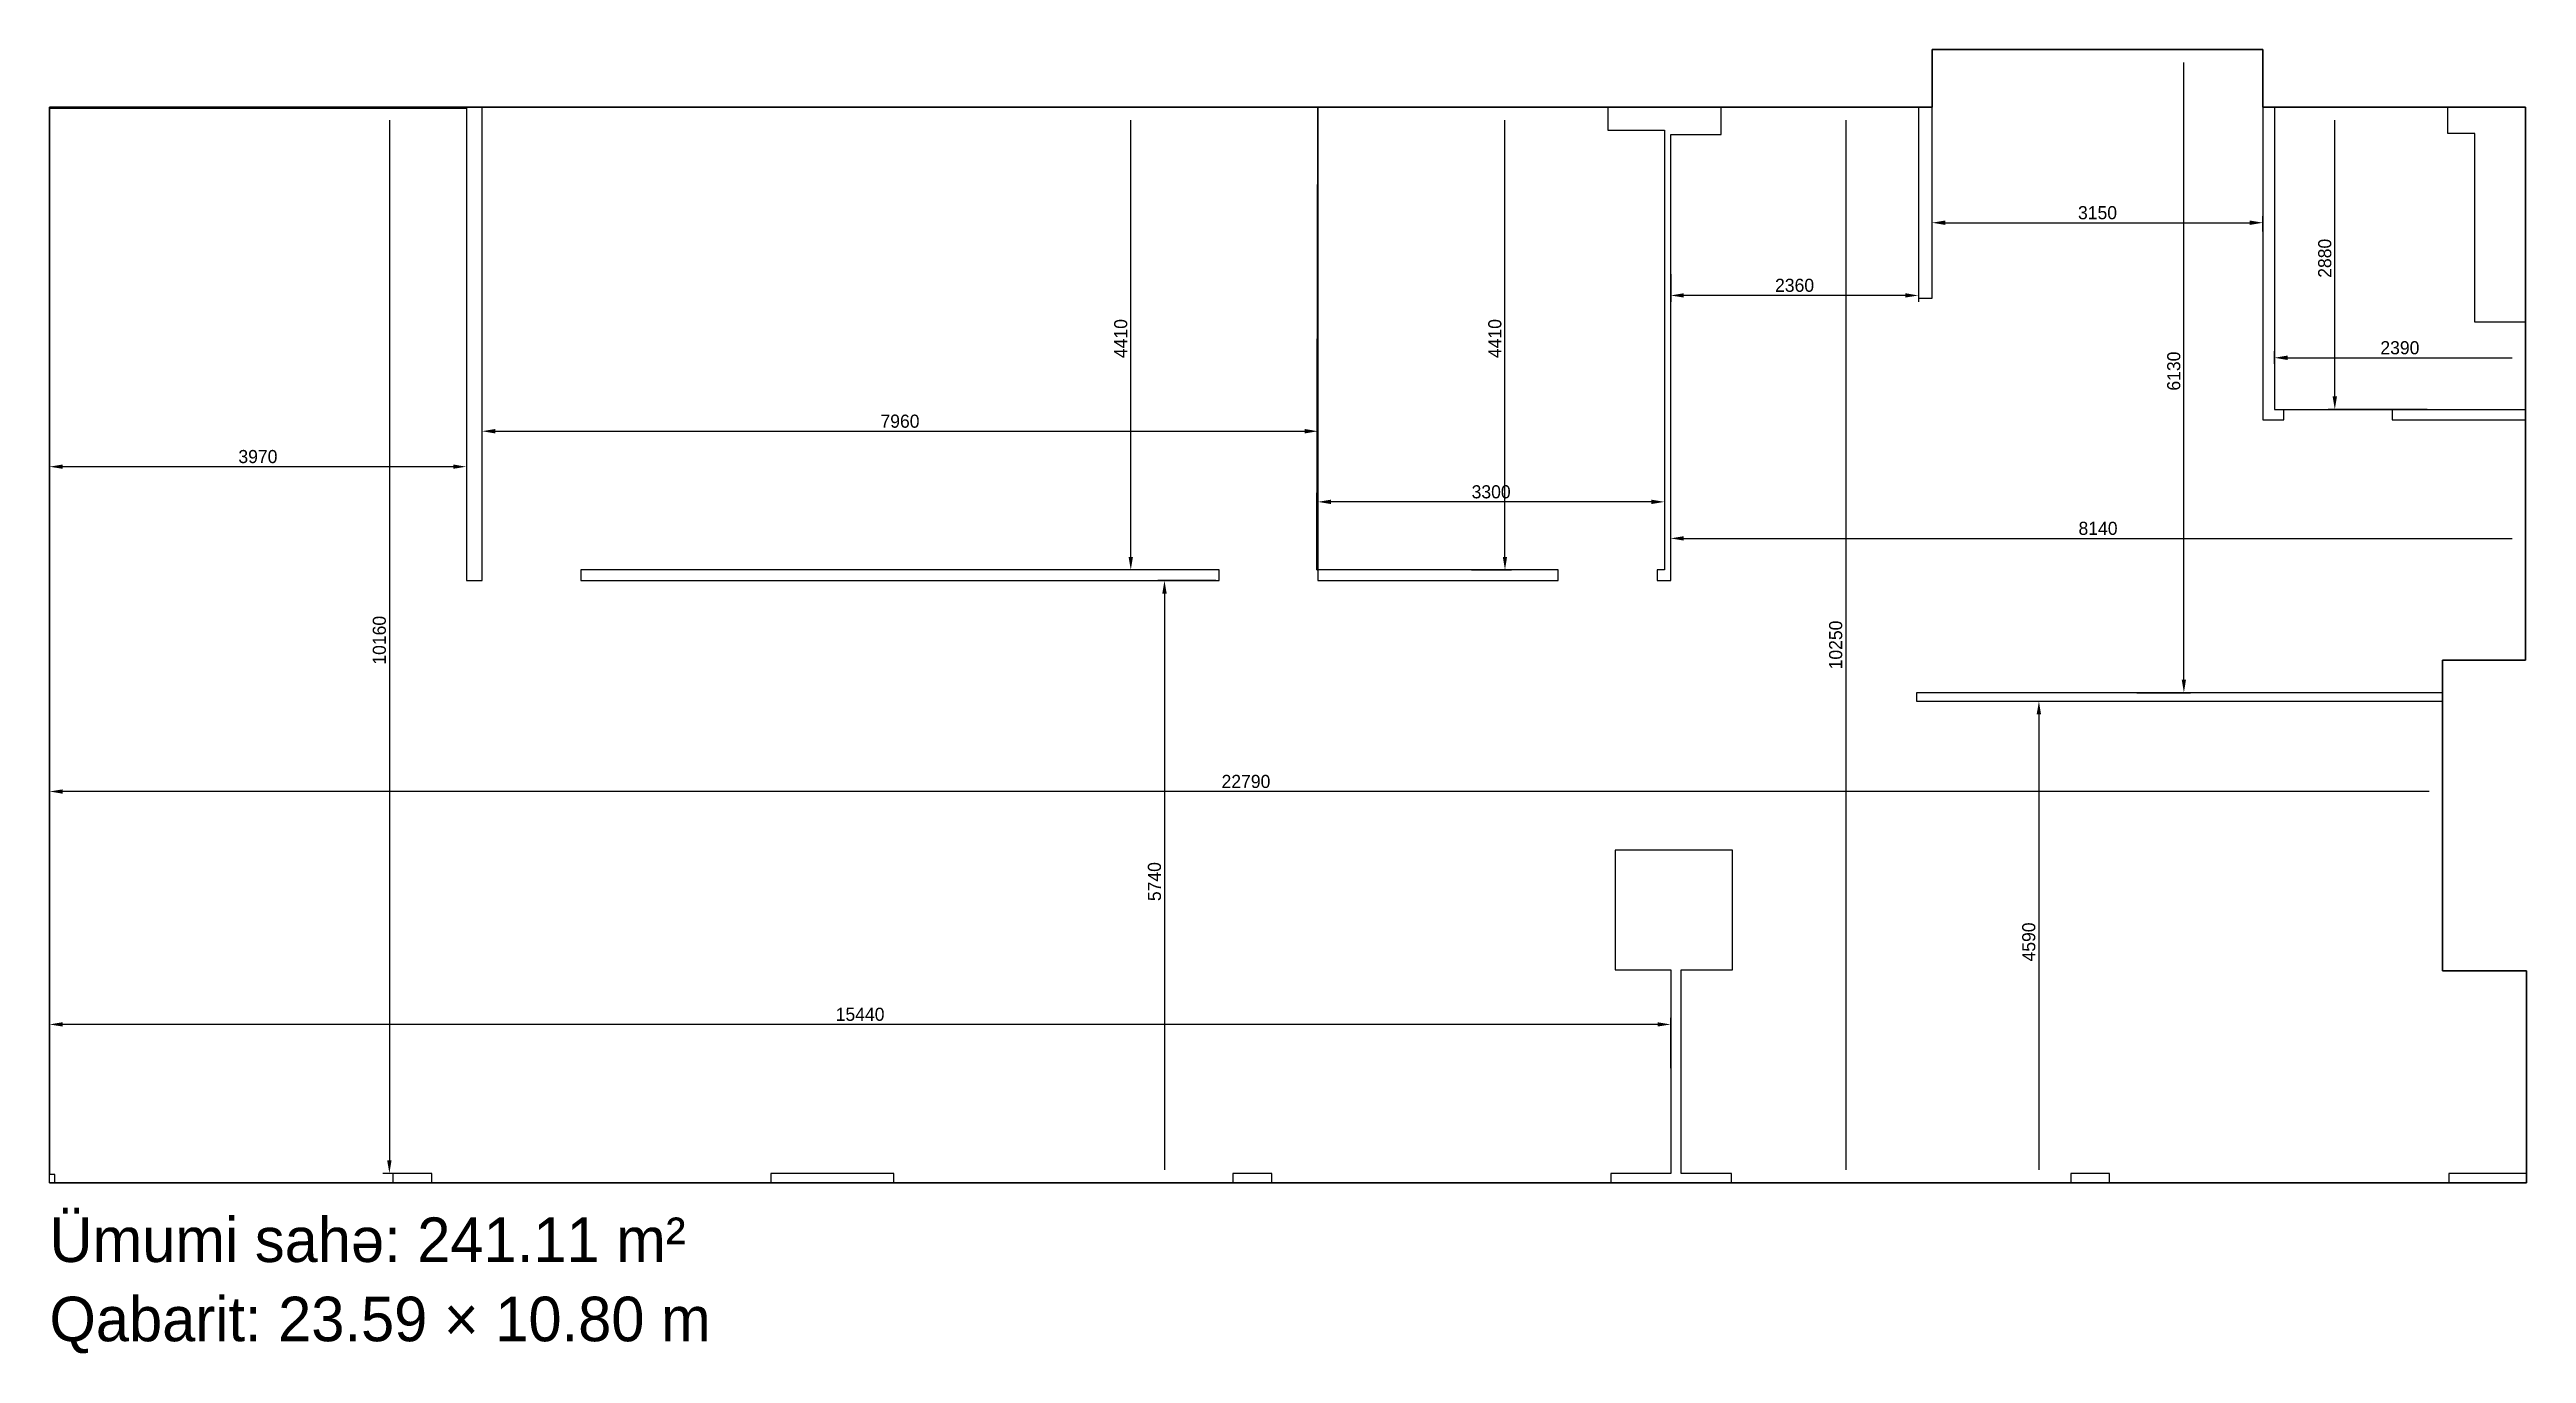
# Model space of a CAD drawing. Header units: millimetres. Extents: x 1210057 to 1233647, y -286751 to -274324.
import ezdxf

# ---------------------------------------------------------------- set-up
doc = ezdxf.new("R2010")
doc.units = ezdxf.units.MM
doc.layers.add('OFFICE_BOUNDARY', color=3, linetype='Continuous')

msp = doc.modelspace()

# ---------------------------------------------------------------- linework, layer by layer
at = {"color": 1, "lineweight": 30}
for p, q in [((1231137, -274324), (1227987, -274324)), ((1227987, -274324), (1227987, -274874)), ((1231137, -274874), (1231137, -274324)), ((1227987, -274874), (1210057, -274874)), ((1210057, -274874), (1210057, -285044)), ((1233637, -274874), (1231137, -274874)), ((1233637, -280144), (1233637, -274874)), ((1232847, -283104), (1232847, -280144)), ((1232847, -280144), (1233637, -280144)), ((1233647, -283104), (1232847, -283104)), ((1233647, -285124), (1233647, -283104)), ((1210057, -285124), (1233647, -285124))]:
    msp.add_line(p, q, dxfattribs=at)
for p, q in [((1228057, -274324), (1228847, -274324)), ((1229937, -274324), (1231137, -274324)), ((1231137, -274324), (1231137, -274874)), ((1227987, -276694), (1227987, -274364)), ((1210057, -285044), (1210057, -274884)), ((1210057, -274884), (1214027, -274884)), ((1214027, -274884), (1214027, -279384)), ((1214177, -279284), (1214177, -274874)), ((1222127, -279284), (1222137, -274874)), ((1222137, -274874), (1222137, -279284)), ((1224897, -274874), (1224897, -275094)), ((1225977, -275134), (1225977, -274874)), ((1225977, -274874), (1227857, -274874)), ((1227857, -274874), (1227857, -276694)), ((1231137, -274874), (1231137, -277854)), ((1232897, -274874), (1231247, -274874)), ((1231247, -274874), (1231247, -277754)), ((1232897, -275124), (1232897, -274874)), ((1224897, -275094), (1225437, -275094)), ((1225437, -275094), (1225437, -279284)), ((1225497, -279384), (1225497, -275134)), ((1225497, -275134), (1225977, -275134)), ((1233157, -275124), (1232897, -275124)), ((1233157, -276924), (1233157, -275124)), ((1227857, -276694), (1227987, -276694)), ((1233637, -276924), (1233157, -276924)), ((1231137, -277854), (1231337, -277854)), ((1231247, -277754), (1231337, -277754)), ((1231337, -277854), (1231337, -277754)), ((1231337, -277754), (1232367, -277754)), ((1232367, -277754), (1232367, -277854)), ((1232367, -277754), (1233637, -277754)), ((1232367, -277854), (1233637, -277854)), ((1233637, -277854), (1233637, -280144)), ((1214177, -279384), (1214177, -279284)), ((1222137, -279284), (1222127, -279284)), ((1224427, -279284), (1222127, -279284)), ((1225367, -279284), (1225367, -279384)), ((1225437, -279284), (1225367, -279284)), ((1214027, -279384), (1214177, -279384)), ((1225367, -279384), (1225497, -279384)), ((1233637, -280144), (1232847, -280144)), ((1232847, -280144), (1232847, -280454)), ((1232847, -280454), (1227837, -280454)), ((1227837, -280454), (1227837, -280534)), ((1227837, -280534), (1232847, -280534)), ((1232847, -280534), (1232847, -283104)), ((1226087, -281954), (1224967, -281954)), ((1224967, -281954), (1224967, -283094)), ((1226087, -283094), (1226087, -281954)), ((1224967, -283094), (1225497, -283094)), ((1225497, -283094), (1225497, -285034)), ((1225597, -285034), (1225597, -283094)), ((1225597, -283094), (1226087, -283094)), ((1232847, -283104), (1233647, -283104)), ((1233647, -283104), (1233647, -285034)), ((1210107, -285044), (1210057, -285044)), ((1210107, -285124), (1210107, -285044)), ((1213327, -285124), (1210107, -285124)), ((1213697, -285034), (1213327, -285034)), ((1213327, -285034), (1213327, -285124)), ((1213697, -285124), (1213697, -285034)), ((1216927, -285124), (1213697, -285124)), ((1218097, -285034), (1216927, -285034)), ((1216927, -285034), (1216927, -285124)), ((1218097, -285124), (1218097, -285034)), ((1221327, -285124), (1218097, -285124)), ((1221697, -285034), (1221327, -285034)), ((1221327, -285034), (1221327, -285124)), ((1221697, -285124), (1221697, -285034)), ((1224927, -285124), (1221697, -285124)), ((1225497, -285034), (1224927, -285034)), ((1224927, -285034), (1224927, -285124)), ((1226077, -285034), (1225597, -285034)), ((1226077, -285124), (1226077, -285034)), ((1229677, -285034), (1229307, -285034)), ((1229307, -285034), (1229307, -285124)), ((1229677, -285124), (1229677, -285034)), ((1233647, -285034), (1232907, -285034)), ((1232907, -285034), (1232907, -285124))]:
    msp.add_line(p, q)
at = {"color": 0, "lineweight": -2}
for p, q in [((1229771, -274324), (1230447, -274324)), ((1213366, -274874), (1213232, -274874)), ((1220582, -274874), (1220292, -274874)), ((1223601, -274874), (1223981, -274874)), ((1226949, -274874), (1227227, -274874)), ((1232619, -274874), (1231760, -274874)), ((1233637, -277320), (1233637, -277199)), ((1233637, -278978), (1233637, -278921)), ((1232847, -281246), (1232847, -281458))]:
    msp.add_line(p, q, dxfattribs=at)
at = {"color": 0, "lineweight": -2, "transparency": 16777216}
for p, q in [((1230385, -280329), (1230385, -274449)), ((1213294, -274999), (1213294, -284909)), ((1220355, -279159), (1220355, -274999)), ((1223919, -279159), (1223919, -274999)), ((1227164, -274999), (1227164, -284999)), ((1231822, -277629), (1231822, -274999)), ((1227987, -275995), (1227987, -275912)), ((1228112, -275975), (1231012, -275975)), ((1231137, -276058), (1231137, -275912)), ((1225497, -276464), (1225497, -276730)), ((1227857, -276464), (1227857, -276730)), ((1227732, -276668), (1225622, -276668)), ((1231247, -277320), (1231247, -277199)), ((1231372, -277262), (1233512, -277262)), ((1210057, -277815), (1210057, -278362)), ((1214027, -277815), (1214027, -278362)), ((1232701, -277754), (1231760, -277754)), ((1214177, -278640), (1214177, -277900)), ((1214302, -277962), (1222012, -277962)), ((1222137, -278640), (1222137, -277900)), ((1213902, -278300), (1210182, -278300)), ((1222137, -278382), (1222137, -278697)), ((1225437, -278382), (1225437, -278697)), ((1225312, -278635), (1222262, -278635)), ((1225497, -278978), (1225497, -278921)), ((1225622, -278983), (1233512, -278983)), ((1220582, -279284), (1220292, -279284)), ((1223601, -279284), (1223981, -279284)), ((1221166, -279384), (1220614, -279384)), ((1220676, -279509), (1220676, -284999)), ((1229938, -280454), (1230447, -280454)), ((1228777, -280534), (1229066, -280534)), ((1229004, -280659), (1229004, -284999)), ((1210057, -281027), (1210057, -281458)), ((1232722, -281395), (1210182, -281395)), ((1210057, -284033), (1210057, -283552)), ((1225372, -283615), (1210182, -283615)), ((1225497, -284033), (1225497, -283552)), ((1213481, -285034), (1213232, -285034))]:
    msp.add_line(p, q, dxfattribs=at)
for points in [[(1215117, -279284), (1215117, -279384), (1221197, -279384), (1221197, -279284)], [(1221197, -279284), (1215117, -279284)], [(1222127, -279284), (1222137, -279284), (1222137, -279384), (1224427, -279384), (1224427, -279284)]]:
    msp.add_lwpolyline(points)
at = {"color": 0, "transparency": 16777216}
for points in [[(1228112, -275954), (1228112, -275996), (1227987, -275975)], [(1231012, -275954), (1231012, -275996), (1231137, -275975)], [(1225622, -276647), (1225622, -276688), (1225497, -276668)], [(1227732, -276647), (1227732, -276688), (1227857, -276668)], [(1231372, -277241), (1231372, -277283), (1231247, -277262)], [(1231801, -277629), (1231843, -277629), (1231822, -277754)], [(1214302, -277941), (1214302, -277983), (1214177, -277962)], [(1222012, -277941), (1222012, -277983), (1222137, -277962)], [(1210182, -278279), (1210182, -278320), (1210057, -278300)], [(1213902, -278279), (1213902, -278320), (1214027, -278300)], [(1222262, -278614), (1222262, -278656), (1222137, -278635)], [(1225312, -278614), (1225312, -278656), (1225437, -278635)], [(1225622, -278962), (1225622, -279004), (1225497, -278983)], [(1220334, -279159), (1220376, -279159), (1220355, -279284)], [(1223898, -279159), (1223939, -279159), (1223919, -279284)], [(1220655, -279509), (1220697, -279509), (1220676, -279384)], [(1230364, -280329), (1230405, -280329), (1230385, -280454)], [(1228983, -280659), (1229024, -280659), (1229004, -280534)], [(1210182, -281375), (1210182, -281416), (1210057, -281395)], [(1210182, -283594), (1210182, -283635), (1210057, -283615)], [(1225372, -283594), (1225372, -283635), (1225497, -283615)], [(1213273, -284909), (1213315, -284909), (1213294, -285034)]]:
    msp.add_solid(points, dxfattribs=at)
at = {"layer": 'OFFICE_BOUNDARY'}
msp.add_lwpolyline([(1210057, -285044), (1210057, -274874), (1227987, -274874), (1227987, -274324), (1231137, -274324), (1231137, -274874), (1233637, -274874), (1233637, -280144), (1232847, -280144), (1232847, -283104), (1233647, -283104), (1233647, -285124), (1210057, -285124), (1210057, -285044)], close=True, dxfattribs=at)

# ---------------------------------------------------------------- texts
for s, p in [('Ümumi sahə: 241.11 m²', (1210057, -285879)), ('Qabarit: 23.59 × 10.80 m', (1210057, -286634))]:
    msp.add_text(s, height=424.62).set_placement(p)
at = {"color": 0, "transparency": 16777216, "char_height": 125, "attachment_point": 5}
for s, insert in [('3150', (1229562, -275880)), ('2360', (1226677, -276572)), ('2390', (1232442, -277167)), ('7960', (1218157, -277867)), ('3970', (1212042, -278204)), ('3300', (1223787, -278540)), ('8140', (1229567, -278888)), ('22790', (1221452, -281300)), ('15440', (1217777, -283519))]:
    msp.add_mtext(s, dxfattribs=dict(at, insert=insert))
at = {"color": 0, "transparency": 16777216, "char_height": 125, "attachment_point": 5, "rotation": 90}
for s, insert in [('2880', (1231727, -276314)), ('4410', (1220260, -277079)), ('4410', (1223823, -277079)), ('6130', (1230289, -277389)), ('10160', (1213199, -279954)), ('10250', (1227069, -279999)), ('5740', (1220581, -282254)), ('4590', (1228908, -282829))]:
    msp.add_mtext(s, dxfattribs=dict(at, insert=insert))

doc.saveas('drawing.dxf')
